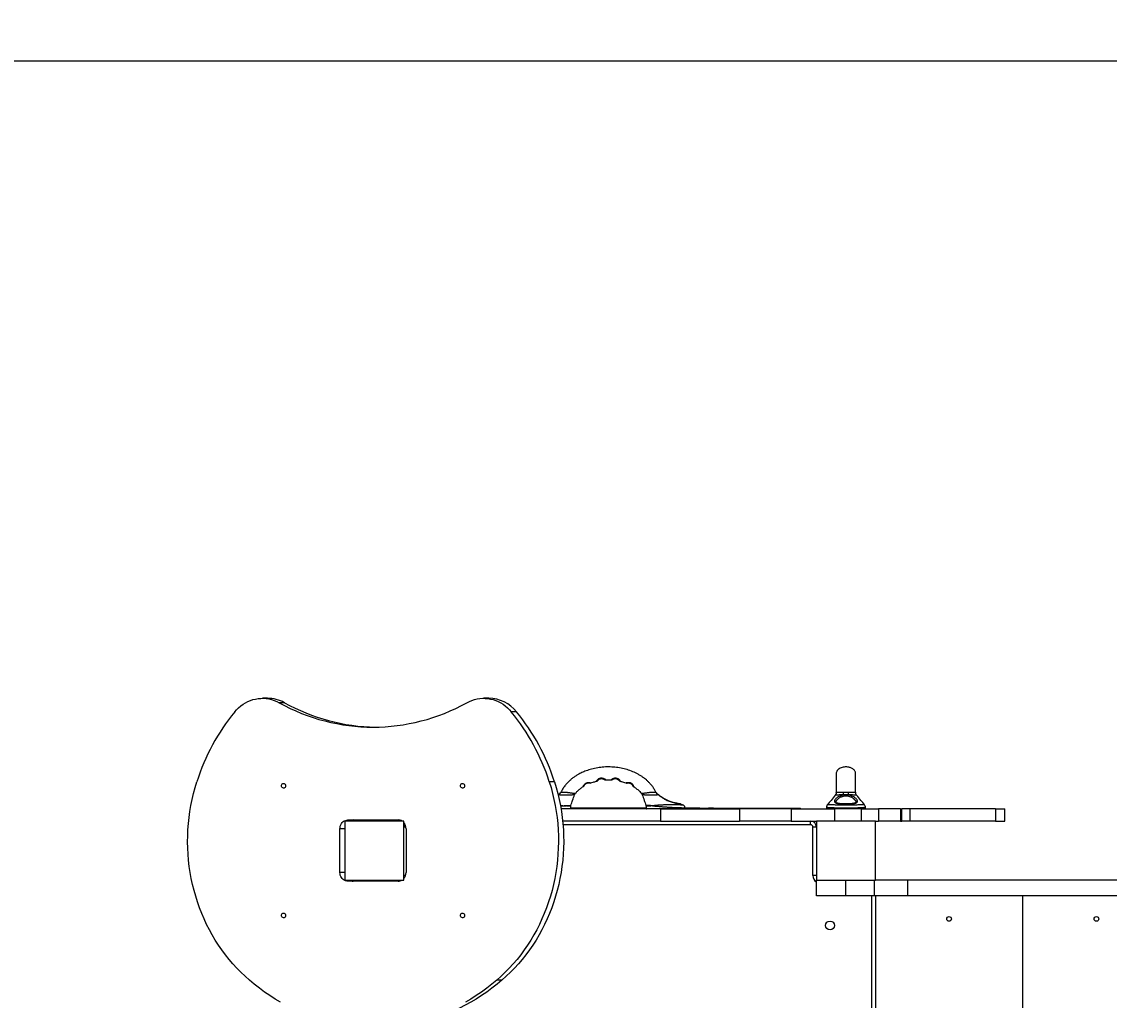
# Model space of a CAD drawing. Header units: millimetres. Extents: x -6562 to 7161, y -6069 to 5384.
# Drawn here: x 300 to 2145, y 937 to 2597 of the extents above; entities that cross this region are included whole.
import ezdxf

# ---------------------------------------------------------------- set-up
doc = ezdxf.new("R2010")
doc.units = ezdxf.units.MM
for name, color, linetype in [('DIKOM_ОБЪЕКТ', 7, 'Continuous'), ('DIKOM_РАЗМЕР_ЗОНА', 7, 'Continuous'), ('DIKOM_РАЗМЕР_ОБЪЕКТА', 7, 'Continuous')]:
    doc.layers.add(name, color=color, linetype=linetype)
doc.styles.add('style1', font='arial.ttf', dxfattribs={"width": 0.8})
doc.dimstyles.new('1-50', dxfattribs={"dimtxt": 300, "dimasz": 200, "dimexe": 100, "dimexo": 0, "dimgap": 100, "dimtad": 1, "dimtxsty": 'style1', "dimcen": 200, "dimclrd": 7, "dimclre": 7, "dimclrt": 7, "dimadec": 1, "dimazin": 2, "dimtfac": 1, "dimtmove": 0, "dimatfit": 2, "dimfxl": 0, "dimlwd": 25, "dimlwe": 18, "dimarcsym": 0})

# ---------------------------------------------------------------- blocks, each defined once
blk = doc.blocks.new('*D9')
at = {"layer": 'Defpoints', "color": 0, "transparency": 16777216}
for p in [(-2276.8, 2530.5), (6418.8, 2530.5), (1009.4, -4069.5)]:
    blk.add_point(p, dxfattribs=at)
at = {"layer": 'DIKOM_РАЗМЕР_ОБЪЕКТА', "color": 7, "lineweight": 18, "transparency": 16777216}
for p, q in [((-2276.8, 2530.5), (6518.8, 2530.5)), ((1009.4, -4069.5), (6518.8, -4069.5))]:
    blk.add_line(p, q, dxfattribs=at)
at = {"layer": 'DIKOM_РАЗМЕР_ОБЪЕКТА', "color": 7, "lineweight": 25, "transparency": 16777216}
blk.add_line((6418.8, -3869.5), (6418.8, 2330.5), dxfattribs=at)
at = {"layer": 'DIKOM_РАЗМЕР_ОБЪЕКТА', "color": 7, "transparency": 16777216}
for points in [[(6385.4, 2330.5), (6452.1, 2330.5), (6418.8, 2530.5)], [(6385.4, -3869.5), (6452.1, -3869.5), (6418.8, -4069.5)]]:
    blk.add_solid(points, dxfattribs=at)
at = {"layer": 'DIKOM_РАЗМЕР_ОБЪЕКТА', "color": 7, "transparency": 16777216, "insert": (6165.6, -1011), "char_height": 300, "attachment_point": 5, "rotation": 90, "style": 'style1'}
blk.add_mtext('6600', dxfattribs=at)
blk = doc.blocks.new('*D10')
at = {"layer": 'Defpoints', "color": 0, "transparency": 16777216}
for p in [(4747.9, 4361.4), (-4563.3, 2279.8), (4747.9, 1590.5)]:
    blk.add_point(p, dxfattribs=at)
at = {"layer": 'DIKOM_РАЗМЕР_ОБЪЕКТА', "color": 7, "lineweight": 18, "transparency": 16777216}
for p, q in [((-4563.3, 2279.8), (-4563.3, 4461.4)), ((4747.9, 1590.5), (4747.9, 4461.4))]:
    blk.add_line(p, q, dxfattribs=at)
at = {"layer": 'DIKOM_РАЗМЕР_ОБЪЕКТА', "color": 7, "lineweight": 25, "transparency": 16777216}
blk.add_line((-4363.3, 4361.4), (4547.9, 4361.4), dxfattribs=at)
at = {"layer": 'DIKOM_РАЗМЕР_ОБЪЕКТА', "color": 7, "transparency": 16777216}
for points in [[(-4363.3, 4394.8), (-4363.3, 4328.1), (-4563.3, 4361.4)], [(4547.9, 4394.8), (4547.9, 4328.1), (4747.9, 4361.4)]]:
    blk.add_solid(points, dxfattribs=at)
at = {"layer": 'DIKOM_РАЗМЕР_ОБЪЕКТА', "color": 7, "transparency": 16777216, "insert": (92.3, 4614.7), "char_height": 300, "attachment_point": 5, "style": 'style1'}
blk.add_mtext('9300', dxfattribs=at)
blk = doc.blocks.new('*D11')
at = {"layer": 'Defpoints', "color": 0, "transparency": 16777216}
for p in [(-6562.2, 4933.9), (-6562.2, 1863.3), (6237.8, 1379.2)]:
    blk.add_point(p, dxfattribs=at)
at = {"layer": 'DIKOM_РАЗМЕР_ЗОНА', "color": 7, "lineweight": 18, "transparency": 16777216}
for p, q in [((-6562.2, 1863.3), (-6562.2, 5033.9)), ((6237.8, 1379.2), (6237.8, 5033.9))]:
    blk.add_line(p, q, dxfattribs=at)
at = {"layer": 'DIKOM_РАЗМЕР_ЗОНА', "color": 7, "lineweight": 25, "transparency": 16777216}
blk.add_line((6037.8, 4933.9), (-6362.2, 4933.9), dxfattribs=at)
at = {"layer": 'DIKOM_РАЗМЕР_ЗОНА', "color": 7, "transparency": 16777216}
for points in [[(-6362.2, 4967.2), (-6362.2, 4900.5), (-6562.2, 4933.9)], [(6037.8, 4967.2), (6037.8, 4900.5), (6237.8, 4933.9)]]:
    blk.add_solid(points, dxfattribs=at)
at = {"layer": 'DIKOM_РАЗМЕР_ЗОНА', "color": 7, "transparency": 16777216, "insert": (92.3, 5187), "char_height": 300, "attachment_point": 5, "style": 'style1'}
blk.add_mtext('12800', dxfattribs=at)
blk = doc.blocks.new('*D12')
at = {"layer": 'Defpoints', "color": 0, "transparency": 16777216}
for p in [(-2088.2, 4030.5), (7061.3, 4030.5), (1371.9, -6069.5)]:
    blk.add_point(p, dxfattribs=at)
at = {"layer": 'DIKOM_РАЗМЕР_ЗОНА', "color": 7, "lineweight": 18, "transparency": 16777216}
for p, q in [((-2088.2, 4030.5), (7161.3, 4030.5)), ((1371.9, -6069.5), (7161.3, -6069.5))]:
    blk.add_line(p, q, dxfattribs=at)
at = {"layer": 'DIKOM_РАЗМЕР_ЗОНА', "color": 7, "lineweight": 25, "transparency": 16777216}
blk.add_line((7061.3, -5869.5), (7061.3, 3830.5), dxfattribs=at)
at = {"layer": 'DIKOM_РАЗМЕР_ЗОНА', "color": 7, "transparency": 16777216}
for points in [[(7027.9, 3830.5), (7094.6, 3830.5), (7061.3, 4030.5)], [(7027.9, -5869.5), (7094.6, -5869.5), (7061.3, -6069.5)]]:
    blk.add_solid(points, dxfattribs=at)
at = {"layer": 'DIKOM_РАЗМЕР_ЗОНА', "color": 7, "transparency": 16777216, "insert": (6808.1, -1011), "char_height": 300, "attachment_point": 5, "rotation": 90, "style": 'style1'}
blk.add_mtext('10100', dxfattribs=at)

msp = doc.modelspace()

# ---------------------------------------------------------------- linework, layer by layer
at = {"layer": 'DIKOM_ОБЪЕКТ', "color": 7, "linetype": 'Continuous', "lineweight": 15}
for p, q in [((716.699, 1448.965), (707.819, 1448.965)), ((745.097, 1441.559), (736.217, 1441.559)), ((1092.091, 1448.965), (1083.211, 1448.965)), ((1139.015, 1426.068), (1130.135, 1426.068)), ((1290.521, 1310.508), (1290.529, 1310.501)), ((1203.403, 1307.292), (1194.523, 1307.292)), ((1252.197, 1299.236), (1252.222, 1299.313)), ((1265.291, 1305.481), (1265.224, 1305.505)), ((1209.594, 1284.983), (1209.918, 1285.28)), ((1237.418, 1284.983), (1237.446, 1284.984)), ((1352.259, 1284.984), (1352.268, 1284.983)), ((1379.775, 1285.292), (1380.111, 1284.983)), ((1214.399, 1262.016), (1230.853, 1262.016)), ((1383.421, 1261.516), (1214.483, 1261.516)), ((1219.926, 1266.516), (1219.795, 1266.516)), ((1230.853, 1262.016), (1230.853, 1265.649)), ((1358.853, 1262.516), (1230.853, 1262.516)), ((1231.142, 1267.332), (1231.127, 1267.331)), ((1358.517, 1267.318), (1358.853, 1265.641)), ((1358.564, 1267.332), (1358.578, 1267.331)), ((1358.853, 1265.649), (1358.853, 1262.016)), ((1358.853, 1262.016), (1424.853, 1262.016)), ((1369.91, 1266.516), (1369.78, 1266.516)), ((1383.421, 1261.516), (1383.421, 1240.516)), ((1383.421, 1261.516), (1517.053, 1261.516)), ((1421.772, 1267.799), (1417.592, 1269.541)), ((1424.853, 1262.016), (1424.853, 1263.182)), ((1450.221, 1262.516), (1424.853, 1262.516)), ((1450.221, 1262.516), (1450.221, 1261.516)), ((1450.221, 1262.516), (1464.88, 1262.516)), ((1464.88, 1261.516), (1464.88, 1262.516)), ((1473.268, 1262.516), (1464.88, 1262.516)), ((1473.268, 1262.516), (1473.268, 1261.516)), ((1473.268, 1262.516), (1474.082, 1262.516)), ((1474.082, 1261.516), (1474.082, 1262.516)), ((1474.082, 1262.516), (1522.462, 1262.516)), ((1517.053, 1261.516), (1517.053, 1240.516)), ((1604.716, 1261.516), (1517.053, 1261.516)), ((1522.462, 1262.516), (1522.462, 1261.516)), ((1522.462, 1262.516), (1531.134, 1262.516)), ((1531.134, 1262.516), (1531.134, 1261.516)), ((1531.134, 1262.516), (1609.052, 1262.516)), ((1604.716, 1261.516), (1604.716, 1240.516)), ((1604.716, 1261.516), (1678.601, 1261.516)), ((1609.052, 1262.516), (1609.052, 1261.516)), ((1609.052, 1262.516), (1620.622, 1262.516)), ((1620.622, 1261.516), (1620.622, 1262.516)), ((1664.853, 1264.64), (1664.853, 1262.016)), ((1664.853, 1262.016), (1697.853, 1262.016)), ((1666.083, 1267.997), (1666.071, 1267.986)), ((1678.601, 1261.516), (1678.601, 1240.516)), ((1723.418, 1261.516), (1678.601, 1261.516)), ((1680.853, 1272.387), (1680.869, 1272.702)), ((1681.123, 1271.285), (1680.853, 1272.387)), ((1697.853, 1262.016), (1730.853, 1262.016)), ((1714.853, 1272.385), (1714.584, 1271.282)), ((1714.839, 1272.681), (1714.853, 1272.385)), ((1723.418, 1261.516), (1723.418, 1240.516)), ((1723.418, 1261.516), (1753.208, 1261.516)), ((1730.853, 1264.636), (1730.853, 1264.638)), ((1730.853, 1262.016), (1730.853, 1264.636)), ((1753.208, 1261.516), (1753.208, 1240.516)), ((1790.456, 1261.516), (1753.208, 1261.516)), ((1790.456, 1261.516), (1790.456, 1240.516)), ((1790.456, 1261.516), (1792.549, 1261.516)), ((1792.549, 1240.516), (1792.549, 1261.516)), ((1806.443, 1261.516), (1792.549, 1261.516)), ((1806.443, 1261.516), (1806.443, 1240.516)), ((1951.481, 1261.516), (1806.443, 1261.516)), ((1951.481, 1261.516), (1951.481, 1240.516)), ((1951.481, 1261.516), (1967.429, 1261.516)), ((1967.429, 1240.516), (1967.429, 1261.516)), ((947.853, 1240.516), (847.853, 1240.516)), ((847.853, 1240.516), (847.853, 1140.516)), ((852.958, 1242.516), (938.072, 1242.516)), ((947.853, 1140.516), (947.853, 1240.516)), ((1383.421, 1240.516), (1217.292, 1240.516)), ((1383.421, 1240.516), (1517.053, 1240.516)), ((1604.716, 1240.516), (1517.053, 1240.516)), ((1604.716, 1240.516), (1647.853, 1240.516)), ((1637.853, 1234.516), (1637.853, 1240.516)), ((1647.853, 1240.516), (1647.853, 1140.516)), ((1747.853, 1240.516), (1647.853, 1240.516)), ((1747.853, 1140.516), (1747.853, 1240.516)), ((1747.853, 1240.516), (1753.208, 1240.516)), ((1790.456, 1240.516), (1753.208, 1240.516)), ((1790.456, 1240.516), (1792.549, 1240.516)), ((1806.443, 1240.516), (1792.549, 1240.516)), ((1951.481, 1240.516), (1806.443, 1240.516)), ((1951.481, 1240.516), (1967.429, 1240.516)), ((839.365, 1153.516), (839.365, 1227.516)), ((847.853, 1227.516), (839.365, 1227.516)), ((951.39, 1230.516), (947.853, 1230.516)), ((951.665, 1227.516), (951.665, 1153.516)), ((1637.853, 1234.516), (1217.844, 1234.516)), ((1641.853, 1148.516), (1641.853, 1230.516)), ((1647.853, 1230.516), (1641.853, 1230.516)), ((847.853, 1153.516), (839.365, 1153.516)), ((950.888, 1148.516), (947.853, 1148.516)), ((1647.853, 1148.516), (1641.853, 1148.516)), ((847.853, 1140.516), (947.853, 1140.516)), ((938.072, 1138.516), (852.958, 1138.516)), ((1647.853, 1140.516), (1747.853, 1140.516)), ((1647.853, 1113.516), (1647.853, 1140.516)), ((1697.853, 1113.516), (1697.853, 1140.516)), ((1746.486, 1113.516), (1746.486, 1140.516)), ((1802.717, 1140.516), (1747.853, 1140.516)), ((1802.717, 1113.516), (1802.717, 1140.516)), ((2226.853, 1140.516), (1802.717, 1140.516)), ((1697.853, 1113.516), (1647.853, 1113.516)), ((1746.486, 1113.516), (1697.853, 1113.516)), ((1741.853, 467.516), (1741.853, 1113.516)), ((1802.717, 1113.516), (1746.486, 1113.516)), ((1747.853, 1113.516), (1747.853, 467.516)), ((2304.084, 1113.516), (1802.717, 1113.516)), ((1997.85, 467.516), (1997.85, 1113.516)), ((1114.251, 970.623), (1105.371, 970.623))]:
    msp.add_line(p, q, dxfattribs=at)
at = {"layer": 'DIKOM_ОБЪЕКТ', "color": 7, "linetype": 'Continuous', "lineweight": 15, "flags": 128}
for points in [[(660.895, 1426.068), (664.09, 1429.673), (667.511, 1433.015), (671.141, 1436.077), (674.962, 1438.842), (678.953, 1441.297), (683.094, 1443.428), (687.363, 1445.225), (691.738, 1446.678), (696.197, 1447.78), (700.716, 1448.524), (705.272, 1448.908), (709.841, 1448.929), (714.4, 1448.587), (718.924, 1447.884), (723.391, 1446.823), (727.778, 1445.41), (732.06, 1443.652), (736.217, 1441.559)], [(1054.813, 1441.559), (1058.97, 1443.652), (1063.253, 1445.41), (1067.639, 1446.823), (1072.106, 1447.884), (1076.63, 1448.587), (1081.189, 1448.929), (1085.758, 1448.908), (1090.314, 1448.524), (1094.833, 1447.78), (1099.292, 1446.678), (1103.667, 1445.225), (1107.936, 1443.428), (1112.077, 1441.297), (1116.068, 1438.842), (1119.889, 1436.077), (1123.519, 1433.015), (1126.941, 1429.673), (1130.135, 1426.068)], [(685.659, 970.623), (678.324, 977.162), (671.198, 983.978), (664.292, 991.062), (657.612, 998.406), (651.166, 1006.001), (644.964, 1013.838), (639.011, 1021.909), (633.316, 1030.202), (627.884, 1038.708), (622.723, 1047.416), (617.839, 1056.317), (613.238, 1065.4), (608.925, 1074.653), (604.905, 1084.066), (601.184, 1093.627), (597.765, 1103.324), (594.653, 1113.147), (591.852, 1123.082), (589.364, 1133.119), (587.194, 1143.245), (585.343, 1153.448), (583.814, 1163.716), (582.608, 1174.036), (581.727, 1184.396), (581.173, 1194.784), (580.945, 1205.186), (581.045, 1215.591), (581.471, 1225.986), (582.224, 1236.358), (583.302, 1246.696), (584.704, 1256.985), (586.429, 1267.215), (588.475, 1277.373), (590.838, 1287.446), (593.517, 1297.423), (596.507, 1307.292)], [(740.066, 1300.516), (740.228, 1301.695), (740.696, 1302.769), (741.431, 1303.643), (742.367, 1304.239), (743.42, 1304.504), (744.498, 1304.415), (745.504, 1303.98), (746.348, 1303.236), (746.957, 1302.251), (747.275, 1301.112), (747.275, 1299.919), (746.957, 1298.78), (746.348, 1297.795), (745.504, 1297.051), (744.498, 1296.616), (743.42, 1296.527), (742.367, 1296.792), (741.431, 1297.388), (740.696, 1298.262), (740.228, 1299.337), (740.066, 1300.516)], [(1043.714, 1300.516), (1043.875, 1301.695), (1044.344, 1302.769), (1045.079, 1303.643), (1046.015, 1304.239), (1047.068, 1304.504), (1048.145, 1304.415), (1049.151, 1303.98), (1049.996, 1303.236), (1050.605, 1302.251), (1050.923, 1301.112), (1050.923, 1299.919), (1050.605, 1298.78), (1049.996, 1297.795), (1049.151, 1297.051), (1048.145, 1296.616), (1047.068, 1296.527), (1046.015, 1296.792), (1045.079, 1297.388), (1044.344, 1298.262), (1043.875, 1299.337), (1043.714, 1300.516)], [(1194.523, 1307.292), (1197.513, 1297.423), (1200.192, 1287.446), (1202.556, 1277.373), (1204.601, 1267.215), (1206.326, 1256.985), (1207.728, 1246.696), (1208.807, 1236.358), (1209.559, 1225.986), (1209.986, 1215.591), (1210.085, 1205.186), (1209.857, 1194.784), (1209.303, 1184.396), (1208.422, 1174.036), (1207.217, 1163.716), (1205.687, 1153.448), (1203.837, 1143.245), (1201.666, 1133.119), (1199.178, 1123.082), (1196.377, 1113.147), (1193.265, 1103.324), (1189.846, 1093.627), (1186.125, 1084.066), (1182.105, 1074.653), (1177.792, 1065.4), (1173.19, 1056.317), (1168.307, 1047.416), (1163.146, 1038.708), (1157.714, 1030.202), (1152.019, 1021.909), (1146.066, 1013.838), (1139.864, 1006.001), (1133.418, 998.406), (1126.738, 991.062), (1119.832, 983.978), (1112.706, 977.162), (1105.371, 970.623)], [(1203.403, 1307.292), (1206.393, 1297.423), (1209.072, 1287.446), (1211.435, 1277.373), (1213.481, 1267.215), (1215.206, 1256.985), (1216.608, 1246.696), (1217.686, 1236.358), (1218.439, 1225.986), (1218.865, 1215.591), (1218.965, 1205.186), (1218.737, 1194.784), (1218.183, 1184.396), (1217.302, 1174.036), (1216.096, 1163.716), (1214.567, 1153.448), (1212.716, 1143.245), (1210.546, 1133.119), (1208.058, 1123.082), (1205.257, 1113.147), (1202.145, 1103.324), (1198.726, 1093.627), (1195.005, 1084.066), (1190.985, 1074.653), (1186.672, 1065.4), (1182.07, 1056.317), (1177.186, 1047.416), (1172.026, 1038.708), (1166.594, 1030.202), (1160.899, 1021.909), (1154.946, 1013.838), (1148.743, 1006.001), (1142.298, 998.406), (1135.618, 991.062), (1128.711, 983.978), (1121.586, 977.162), (1114.251, 970.623)], [(1252.222, 1299.313), (1252.255, 1299.413), (1252.447, 1299.948), (1252.784, 1300.747), (1253.318, 1301.773), (1254.097, 1302.93), (1255.132, 1304.069), (1256.405, 1305.052), (1257.862, 1305.773), (1259.417, 1306.188), (1260.969, 1306.316), (1262.392, 1306.222), (1263.566, 1306.008), (1264.439, 1305.773), (1265.291, 1305.481), (1265.291, 1305.481)], [(1253.723, 1300.671), (1253.882, 1300.93), (1254.046, 1301.243)], [(1397.686, 1274.464), (1397.743, 1274.557), (1397.758, 1274.563)], [(1421.77, 1267.798), (1421.763, 1267.798), (1421.62, 1267.8), (1421.153, 1267.808), (1420.107, 1267.825), (1418.928, 1267.845), (1417.236, 1267.872), (1414.954, 1267.909), (1412.777, 1267.942), (1410.171, 1267.98), (1409.209, 1267.994), (1408.197, 1268.007), (1407.133, 1268.021), (1406.015, 1268.034), (1404.838, 1268.047), (1403.606, 1268.059), (1399.527, 1268.085), (1395.217, 1268.078), (1394.1, 1268.067), (1392.977, 1268.053), (1391.85, 1268.034), (1390.719, 1268.01), (1389.582, 1267.98), (1388.441, 1267.944), (1387.294, 1267.901), (1386.141, 1267.85), (1384.206, 1267.748), (1382.817, 1267.663), (1381.982, 1267.606), (1381.77, 1267.591), (1381.715, 1267.587), (1381.7, 1267.586), (1381.696, 1267.586), (1381.694, 1267.585), (1381.694, 1267.585), (1381.694, 1267.585), (1381.694, 1267.585), (1381.694, 1267.585), (1381.694, 1267.585), (1381.694, 1267.585), (1380.378, 1267.486), (1378.666, 1267.345), (1377.465, 1267.238), (1376.217, 1267.123), (1374.693, 1266.978), (1373.06, 1266.821), (1372.145, 1266.732), (1371.147, 1266.637), (1370.916, 1266.615), (1370.724, 1266.597), (1370.402, 1266.567), (1370.315, 1266.559), (1370.156, 1266.545), (1370.034, 1266.533), (1369.91, 1266.516)], [(839.365, 1227.516), (839.532, 1229.862), (840.031, 1232.151), (840.847, 1234.325), (841.961, 1236.332), (843.346, 1238.122), (844.968, 1239.651), (846.787, 1240.881), (848.758, 1241.781), (850.832, 1242.331), (852.958, 1242.516)], [(852.958, 1138.516), (850.832, 1138.7), (848.758, 1139.25), (846.787, 1140.15), (844.968, 1141.38), (843.346, 1142.909), (841.961, 1144.699), (840.847, 1146.706), (840.031, 1148.88), (839.532, 1151.169), (839.365, 1153.516)], [(740.066, 1080.516), (740.228, 1081.695), (740.696, 1082.769), (741.431, 1083.643), (742.367, 1084.239), (743.42, 1084.504), (744.498, 1084.415), (745.504, 1083.98), (746.348, 1083.236), (746.957, 1082.251), (747.275, 1081.112), (747.275, 1079.919), (746.957, 1078.78), (746.348, 1077.795), (745.504, 1077.051), (744.498, 1076.616), (743.42, 1076.527), (742.367, 1076.792), (741.431, 1077.388), (740.696, 1078.262), (740.228, 1079.337), (740.066, 1080.516)], [(1043.714, 1080.516), (1043.875, 1081.695), (1044.344, 1082.769), (1045.079, 1083.643), (1046.015, 1084.239), (1047.068, 1084.504), (1048.145, 1084.415), (1049.151, 1083.98), (1049.996, 1083.236), (1050.605, 1082.251), (1050.923, 1081.112), (1050.923, 1079.919), (1050.605, 1078.78), (1049.996, 1077.795), (1049.151, 1077.051), (1048.145, 1076.616), (1047.068, 1076.527), (1046.015, 1076.792), (1045.079, 1077.388), (1044.344, 1078.262), (1043.875, 1079.337), (1043.714, 1080.516)], [(738.694, 933.133), (729.432, 938.62), (720.329, 944.419), (711.391, 950.525), (702.628, 956.932), (694.048, 963.634), (685.659, 970.623)], [(1114.251, 970.623), (1105.862, 963.634), (1097.282, 956.932), (1088.519, 950.525), (1079.581, 944.419), (1070.477, 938.62), (1061.216, 933.133), (1051.806, 927.962), (1042.256, 923.115), (1032.576, 918.594), (1022.774, 914.404), (1012.859, 910.549), (1002.842, 907.033), (992.731, 903.858), (982.537, 901.029), (972.269, 898.548), (961.936, 896.417), (951.548, 894.638), (941.116, 893.212), (930.649, 892.142), (920.158, 891.428), (909.651, 891.071), (904.395, 891.026)], [(1105.371, 970.623), (1096.982, 963.634), (1088.402, 956.932), (1079.639, 950.525), (1070.701, 944.419), (1061.598, 938.62), (1052.336, 933.133)]]:
    msp.add_lwpolyline(points, dxfattribs=at)
at = {"layer": 'DIKOM_ОБЪЕКТ', "color": 7, "linetype": 'Continuous', "lineweight": 15}
for centre, radius in [((1670.853, 1063.516), 7.5), ((1872.85, 1074.516), 4), ((2122.85, 1074.516), 4)]:
    msp.add_circle(centre, radius, dxfattribs=at)
for centre, radius, start, end in [((716.552, 1390.254), 58.711, 60.909466, 89.856589), ((895.515, 1726.862), 326.763, 240.823305, 299.176695), ((905.164, 1729.061), 329.058, 240.893063, 269.092972), ((1091.419, 1388.057), 60.912, 38.612059, 89.367889), ((938.525, 1198.726), 358.835, 140.687077, 162.389206), ((852.505, 1198.726), 358.835, 17.610794, 39.312923), ((861.385, 1198.726), 358.835, 17.610794, 39.312923), ((1274.61, 1313.331), 4.243, 276.70584, 316.234769), ((1302.205, 1314.967), 3.169, 249.047397, 293.394302), ((1263.578, 1310.143), 4.967, 257.147984, 290.174284), ((1327.849, 1309.017), 3.579, 238.413595, 275.12757), ((1205.663, 1294.128), 9.955, 293.258967, 334.497993), ((1384.042, 1294.128), 9.954, 205.500382, 246.739958), ((1678.861, 1272.566), 2.013, 3.859764, 109.483171), ((1674.45, 1290.462), 19.726, 343.872962, 358.200262), ((1721.295, 1290.458), 19.768, 181.787765, 196.081254), ((1716.845, 1272.547), 2.011, 70.460111, 176.200513), ((1230.353, 1262.016), 0.5, 270, 0), ((1359.353, 1262.016), 0.5, 180, 270), ((1424.353, 1262.016), 0.5, 270, 0), ((1665.353, 1262.016), 0.5, 180, 270), ((1730.353, 1262.016), 0.5, 270, 0), ((861.889, 1229.843), 12.672, 90.232818, 122.630109), ((938.021, 1229.844), 12.672, 57.369011, 89.768062), ((935.813, 1227.62), 15.852, 359.621858, 40.579831), ((1637.853, 1230.516), 10, 0, 90), ((957.853, 1230.516), 10, 147.876404, 180), ((1637.853, 1230.516), 4, 0, 90), ((935.864, 1153.392), 15.801, 319.351319, 0.446991), ((1655.853, 1148.516), 14, 180, 235.150095), ((861.889, 1151.188), 12.672, 237.369891, 269.767182), ((938.021, 1151.187), 12.672, 270.231938, 302.630989)]:
    msp.add_arc(centre, radius, start, end, dxfattribs=at)
for points, knots in [([(1375.358, 1289.778), (1374.576, 1291.319), (1372.919, 1294.58), (1369.825, 1299.132), (1366.397, 1303.407), (1362.883, 1307.125), (1359.456, 1310.286), (1355.838, 1313.249), (1351.973, 1316.046), (1347.693, 1318.758), (1343.283, 1321.206), (1337.124, 1324.19), (1329.02, 1327.323), (1318.87, 1330.094), (1308.426, 1331.864), (1297.826, 1332.643), (1287.197, 1332.422), (1276.682, 1331.212), (1266.542, 1329.043), (1258.809, 1326.589), (1253.345, 1324.422), (1249.873, 1322.883), (1246.249, 1321.099), (1242.202, 1318.871), (1237.881, 1316.154), (1233.448, 1312.945), (1229.108, 1309.318), (1224.797, 1305.094), (1220.715, 1300.277), (1217.115, 1295.171), (1215.237, 1291.505), (1214.351, 1289.776)], [0, 0, 0, 0, 0.02702448, 0.05720572, 0.08592846, 0.11273313, 0.13718474, 0.15885385, 0.18589306, 0.2117937, 0.23812434, 0.2647965, 0.3188595, 0.37382512, 0.42921139, 0.48439404, 0.53993123, 0.59536807, 0.64980285, 0.70199319, 0.72212101, 0.74178345, 0.76142275, 0.78531287, 0.81406604, 0.84125377, 0.87090569, 0.90251931, 0.93558957, 0.96962683, 1, 1, 1, 1]), ([(1714.353, 1321.516), (1714.298, 1322.19), (1714.182, 1323.608), (1713.237, 1325.671), (1711.737, 1327.591), (1709.749, 1329.23), (1707.501, 1330.506), (1705.223, 1331.404), (1703.004, 1332.002), (1700.659, 1332.398), (1697.939, 1332.575), (1694.752, 1332.4), (1691.312, 1331.719), (1687.952, 1330.448), (1685.033, 1328.617), (1682.887, 1326.373), (1681.581, 1323.947), (1681.425, 1322.286), (1681.353, 1321.516)], [0, 0, 0, 0, 0.04633258, 0.09737846, 0.15341316, 0.21313371, 0.27355562, 0.33082778, 0.38133657, 0.43158185, 0.4944313, 0.5687115, 0.65082008, 0.7350026, 0.81488793, 0.88597215, 0.94713511, 1, 1, 1, 1]), ([(1274.51, 1308.19), (1274.639, 1308.223), (1274.829, 1308.272), (1275.099, 1308.367), (1275.302, 1308.446), (1275.504, 1308.536), (1275.788, 1308.676), (1276.264, 1308.97), (1276.819, 1309.471), (1277.376, 1310.074), (1277.674, 1310.396)], [0, 0, 0, 0, 0.06653081, 0.097542, 0.1278556, 0.16033556, 0.19944792, 0.30884868, 0.62979924, 1, 1, 1, 1]), ([(1275.106, 1309.117), (1275.295, 1309.381), (1275.667, 1309.902), (1276.587, 1310.965), (1277.812, 1312.082), (1279.345, 1313.087), (1281.123, 1313.775), (1283.034, 1313.999), (1284.916, 1313.751), (1286.631, 1313.157), (1288.074, 1312.395), (1289.184, 1311.64), (1289.944, 1311.03), (1290.52, 1310.514), (1290.521, 1310.51), (1290.521, 1310.508)], [0, 0, 0, 0, 0.08100438, 0.15998713, 0.23490133, 0.30441563, 0.36875603, 0.43101599, 0.4958182, 0.56630138, 0.64216099, 0.72211642, 0.8036287, 0.88499334, 1, 1, 1, 1]), ([(1277.418, 1310.148), (1277.632, 1310.389), (1278.012, 1310.818), (1279.218, 1311.714), (1280.452, 1312.335), (1281.227, 1312.493), (1281.449, 1312.539)], [0, 0, 0, 0, 0.38283093, 0.67973985, 0.90787011, 1, 1, 1, 1]), ([(1277.674, 1310.396), (1277.785, 1310.514), (1277.973, 1310.714), (1278.348, 1311.017), (1278.502, 1311.142)], [0, 0, 0, 0, 0.59035375, 1, 1, 1, 1]), ([(1281.449, 1312.539), (1281.67, 1312.596), (1282.266, 1312.75), (1283.244, 1312.778), (1284.571, 1312.664), (1286.02, 1312.242), (1287.258, 1311.596), (1288.055, 1311.088), (1288.992, 1310.53), (1290.102, 1310.454), (1290.618, 1310.418)], [0, 0, 0, 0, 0.045676, 0.12321901, 0.19011759, 0.32759514, 0.49584869, 0.68598614, 0.85410677, 1, 1, 1, 1]), ([(1290.533, 1310.342), (1291.248, 1310.399), (1294.097, 1310.627), (1296.956, 1310.471), (1299.096, 1310.354)], [0, 0, 0, 0, 0.25104769, 1, 1, 1, 1]), ([(1299.086, 1310.416), (1299.648, 1310.439), (1300.772, 1310.483), (1301.742, 1311.056), (1302.227, 1311.343)], [0, 0, 0, 0, 0.50021189, 1, 1, 1, 1]), ([(1299.098, 1310.428), (1299.11, 1310.44), (1299.136, 1310.465), (1299.476, 1310.776), (1300.054, 1311.283), (1300.733, 1311.766), (1301.072, 1312.008)], [0, 0, 0, 0, 0.22728451, 0.48555396, 0.74304824, 1, 1, 1, 1]), ([(1301.072, 1312.008), (1301.473, 1312.262), (1302.249, 1312.755), (1303.851, 1313.467), (1305.653, 1313.919), (1307.572, 1313.957), (1309.436, 1313.505), (1311.106, 1312.649), (1312.502, 1311.566), (1313.584, 1310.454), (1314.348, 1309.49), (1314.847, 1308.759), (1315.112, 1308.333), (1315.217, 1308.154), (1315.19, 1308.199), (1315.188, 1308.203)], [0, 0, 0, 0, 0.08781283, 0.16981142, 0.24539605, 0.31610693, 0.38623105, 0.46003164, 0.54060978, 0.62716585, 0.71708641, 0.80791158, 0.89912436, 0.98990933, 1, 1, 1, 1]), ([(1302.271, 1311.374), (1302.255, 1311.363), (1302.212, 1311.333), (1302.336, 1311.419), (1302.588, 1311.598), (1303.112, 1311.874), (1303.463, 1312.059)], [0, 0, 0, 0, 0.1459063, 0.36447667, 0.57343725, 1, 1, 1, 1]), ([(1303.463, 1312.059), (1303.725, 1312.171), (1304.106, 1312.335), (1304.834, 1312.54), (1305.439, 1312.661), (1306.13, 1312.738), (1306.892, 1312.747), (1307.674, 1312.674), (1308.442, 1312.52), (1309.164, 1312.295), (1309.807, 1312.023), (1310.363, 1311.728), (1310.956, 1311.35), (1311.518, 1310.905), (1312.078, 1310.366), (1312.392, 1309.987), (1312.399, 1309.977), (1312.403, 1309.973)], [0, 0, 0, 0, 0.0929506, 0.13538769, 0.17625414, 0.22047368, 0.26471384, 0.30897261, 0.35321798, 0.39741685, 0.44172836, 0.48504371, 0.53039941, 0.61323911, 0.70717587, 0.88359964, 1, 1, 1, 1]), ([(1681.353, 1321.516), (1681.353, 1321.436), (1681.353, 1321.283), (1681.353, 1320.14), (1681.353, 1318.531), (1681.353, 1316.582), (1681.353, 1314.458), (1681.353, 1312.283), (1681.353, 1310.162), (1681.353, 1308.169), (1681.353, 1306.359), (1681.353, 1304.602), (1681.353, 1302.64), (1681.353, 1299.839), (1681.353, 1295.87), (1681.353, 1292.169), (1681.353, 1289.724), (1681.353, 1289.245)], [0, 0, 0, 0, 0.11669467, 0.22399354, 0.32105475, 0.40768782, 0.48407165, 0.55066098, 0.60812144, 0.65710677, 0.69824882, 0.73237533, 0.77063503, 0.8182299, 0.89363919, 0.9791566, 1, 1, 1, 1]), ([(1714.353, 1289.239), (1714.353, 1289.72), (1714.353, 1292.167), (1714.353, 1295.871), (1714.353, 1300.102), (1714.353, 1303.254), (1714.353, 1305.819), (1714.353, 1308.006), (1714.353, 1310.162), (1714.353, 1312.283), (1714.353, 1314.458), (1714.353, 1316.582), (1714.353, 1318.531), (1714.353, 1320.14), (1714.353, 1321.283), (1714.353, 1321.436), (1714.353, 1321.516)], [0, 0, 0, 0, 0.02093268, 0.10644336, 0.18184671, 0.24328443, 0.28973069, 0.34294499, 0.39192647, 0.4493824, 0.51596649, 0.5923443, 0.67897054, 0.7760241, 0.88331453, 1, 1, 1, 1]), ([(1239.23, 1287.912), (1239.68, 1288.497), (1241.231, 1290.515), (1244.216, 1293.298), (1248.095, 1296.425), (1250.723, 1298.308), (1252.205, 1299.15), (1252.236, 1299.168)], [0, 0, 0, 0, 0.12796974, 0.44132242, 0.70409986, 0.99376313, 1, 1, 1, 1]), ([(1252.183, 1299.191), (1252.486, 1299.38), (1253.076, 1299.747), (1253.557, 1300.44), (1253.791, 1300.777)], [0, 0, 0, 0, 0.51371867, 1, 1, 1, 1]), ([(1254.046, 1301.243), (1254.04, 1301.23), (1254.028, 1301.203), (1254.119, 1301.393), (1254.303, 1301.738), (1254.597, 1302.213), (1255.026, 1302.793), (1255.679, 1303.504), (1256.519, 1304.174), (1257.32, 1304.643), (1257.961, 1304.941), (1258.613, 1305.172), (1259.448, 1305.385), (1260.176, 1305.473), (1260.758, 1305.492), (1261.244, 1305.481), (1261.725, 1305.437), (1262.254, 1305.352), (1262.386, 1305.321), (1262.473, 1305.3)], [0, 0, 0, 0, 0.08343906, 0.16819029, 0.24960875, 0.31535371, 0.37408215, 0.43657372, 0.49894307, 0.5303443, 0.56163497, 0.59276409, 0.62439913, 0.68696167, 0.71730075, 0.74957219, 0.80915604, 0.87506928, 1, 1, 1, 1]), ([(1265.285, 1305.341), (1266.428, 1305.787), (1269.462, 1306.971), (1272.641, 1307.692), (1274.621, 1308.142)], [0, 0, 0, 0, 0.37699572, 1, 1, 1, 1]), ([(1274.579, 1308.304), (1274.557, 1308.268), (1274.499, 1308.17), (1274.69, 1308.497), (1274.967, 1308.91), (1275.106, 1309.117)], [0, 0, 0, 0, 0.22391781, 0.61000495, 1, 1, 1, 1]), ([(1312.437, 1309.931), (1312.824, 1309.525), (1313.598, 1308.713), (1314.663, 1308.364), (1315.196, 1308.19)], [0, 0, 0, 0, 0.49977334, 1, 1, 1, 1]), ([(1315.173, 1308.132), (1315.716, 1308.023), (1318.793, 1307.411), (1321.881, 1306.419), (1324.376, 1305.462), (1324.459, 1305.43)], [0, 0, 0, 0, 0.1716926, 0.97232986, 1, 1, 1, 1]), ([(1324.376, 1305.466), (1324.841, 1305.335), (1325.762, 1305.077), (1326.75, 1305.227), (1327.239, 1305.301)], [0, 0, 0, 0, 0.50559863, 1, 1, 1, 1]), ([(1324.489, 1305.508), (1324.49, 1305.509), (1324.492, 1305.51), (1325.096, 1305.73), (1325.682, 1305.889), (1325.974, 1305.968)], [0, 0, 0, 0, 0.41331679, 0.70765592, 1, 1, 1, 1]), ([(1325.974, 1305.968), (1326.327, 1306.048), (1327.012, 1306.203), (1328.413, 1306.346), (1329.97, 1306.284), (1331.59, 1305.923), (1333.128, 1305.224), (1334.466, 1304.235), (1335.542, 1303.076), (1336.343, 1301.897), (1336.894, 1300.842), (1337.248, 1299.997), (1337.442, 1299.449), (1337.55, 1299.109), (1337.518, 1299.205), (1337.507, 1299.242)], [0, 0, 0, 0, 0.08570419, 0.16630478, 0.24113513, 0.31075638, 0.37783185, 0.44621291, 0.51967195, 0.59894632, 0.68296851, 0.77017301, 0.85867897, 0.9472403, 1, 1, 1, 1]), ([(1327.291, 1305.312), (1327.258, 1305.305), (1327.137, 1305.278), (1327.331, 1305.335), (1327.89, 1305.413), (1328.168, 1305.452)], [0, 0, 0, 0, 0.15706806, 0.57912047, 1, 1, 1, 1]), ([(1328.168, 1305.452), (1328.378, 1305.469), (1328.684, 1305.494), (1329.248, 1305.484), (1329.871, 1305.438), (1330.645, 1305.306), (1331.503, 1305.034), (1332.152, 1304.76), (1332.773, 1304.425), (1333.337, 1304.048), (1333.826, 1303.656), (1334.351, 1303.161), (1334.736, 1302.713), (1335.02, 1302.331), (1335.359, 1301.83), (1335.589, 1301.388), (1335.622, 1301.318), (1335.635, 1301.29)], [0, 0, 0, 0, 0.09368561, 0.13630821, 0.17677765, 0.26493069, 0.30942377, 0.35356573, 0.39777322, 0.44237234, 0.48677261, 0.53127693, 0.61437144, 0.65973125, 0.70821749, 0.88512289, 1, 1, 1, 1]), ([(1335.657, 1301.246), (1335.901, 1300.823), (1336.393, 1299.966), (1337.157, 1299.409), (1337.543, 1299.127)], [0, 0, 0, 0, 0.49421615, 1, 1, 1, 1]), ([(1337.452, 1299.151), (1337.826, 1298.928), (1339.886, 1297.701), (1343.545, 1294.955), (1347.612, 1291.468), (1349.707, 1288.827), (1350.451, 1287.889)], [0, 0, 0, 0, 0.07550398, 0.41596072, 0.79264705, 1, 1, 1, 1]), ([(1209.918, 1285.28), (1209.891, 1285.268), (1209.777, 1285.214), (1209.672, 1285.132), (1209.591, 1285.07)], [0, 0, 0, 0, 0.23386165, 1, 1, 1, 1]), ([(1237.446, 1284.984), (1237.41, 1284.985), (1237.343, 1284.987), (1237.086, 1284.987), (1236.787, 1284.986), (1236.284, 1284.981), (1235.428, 1284.959), (1233.971, 1284.904), (1232.164, 1284.803), (1230.352, 1284.691), (1228.752, 1284.598), (1227.465, 1284.534), (1226.151, 1284.486), (1224.783, 1284.457), (1223.395, 1284.455), (1221.964, 1284.477), (1220.532, 1284.517), (1219.377, 1284.565), (1218.483, 1284.604), (1217.801, 1284.635), (1217.178, 1284.665), (1216.485, 1284.699), (1215.821, 1284.731), (1215.097, 1284.766), (1214.227, 1284.806), (1213.212, 1284.85), (1212.16, 1284.894), (1211.139, 1284.932), (1210.206, 1284.964), (1209.803, 1284.976), (1209.594, 1284.983)], [0, 0, 0, 0, 0.03935624, 0.07356704, 0.10232144, 0.1253737, 0.18920912, 0.24999039, 0.3119903, 0.3753776, 0.40758592, 0.43815367, 0.47132969, 0.50088289, 0.53163128, 0.56354546, 0.59467852, 0.62606642, 0.64185764, 0.6574918, 0.67539878, 0.68850117, 0.71136068, 0.72945548, 0.7509498, 0.79103237, 0.83245602, 0.8753422, 0.93564268, 1, 1, 1, 1]), ([(1214.316, 1289.795), (1213.766, 1288.868), (1212.668, 1287.014), (1210.843, 1285.866), (1209.931, 1285.292)], [0, 0, 0, 0, 0.49998977, 1, 1, 1, 1]), ([(1214.316, 1289.795), (1214.316, 1289.795), (1214.243, 1289.777), (1214.446, 1289.81), (1214.648, 1289.842)], [0, 0, 0, 0, 0.0010961, 1, 1, 1, 1]), ([(1214.648, 1289.842), (1214.844, 1289.841), (1215.227, 1289.838), (1216.256, 1289.832), (1217.57, 1289.821), (1219.145, 1289.8), (1220.904, 1289.753), (1222.761, 1289.657), (1224.661, 1289.498), (1225.939, 1289.338), (1226.566, 1289.26)], [0, 0, 0, 0, 0.15073033, 0.29605519, 0.43363631, 0.56428467, 0.68484828, 0.79669745, 0.90020098, 1, 1, 1, 1]), ([(1226.566, 1289.26), (1227.29, 1289.158), (1228.782, 1288.949), (1230.973, 1288.617), (1233.101, 1288.347), (1235.081, 1288.156), (1236.798, 1288.041), (1238.12, 1287.985), (1238.99, 1287.968), (1239.099, 1287.972), (1239.153, 1287.973)], [0, 0, 0, 0, 0.09585623, 0.19755741, 0.3095976, 0.43375553, 0.56836762, 0.7098082, 0.85588618, 1, 1, 1, 1]), ([(1231.142, 1267.325), (1232.153, 1270.153), (1234.258, 1276.038), (1236.364, 1281.923), (1237.459, 1284.981)], [0, 0, 0, 0, 0.4803674, 1, 1, 1, 1]), ([(1237.459, 1284.981), (1237.678, 1285.52), (1238.118, 1286.597), (1238.82, 1287.525), (1239.171, 1287.989)], [0, 0, 0, 0, 0.50001583, 1, 1, 1, 1]), ([(1350.553, 1287.973), (1350.551, 1287.973), (1350.456, 1287.97), (1350.801, 1287.969), (1351.603, 1287.986), (1352.951, 1288.043), (1354.658, 1288.159), (1356.633, 1288.35), (1358.752, 1288.62), (1360.934, 1288.95), (1362.42, 1289.159), (1363.139, 1289.26)], [0, 0, 0, 0, 0.00253663, 0.14953282, 0.29464937, 0.43477038, 0.56860474, 0.69173157, 0.80323947, 0.90466984, 1, 1, 1, 1]), ([(1350.535, 1287.989), (1350.888, 1287.522), (1351.593, 1286.589), (1352.034, 1285.505), (1352.254, 1284.963)], [0, 0, 0, 0, 0.50002173, 1, 1, 1, 1]), ([(1352.254, 1284.963), (1353.346, 1281.911), (1355.45, 1276.032), (1357.552, 1270.153), (1358.563, 1267.325)], [0, 0, 0, 0, 0.51912731, 1, 1, 1, 1]), ([(1380.111, 1284.983), (1379.841, 1284.974), (1379.307, 1284.958), (1377.834, 1284.906), (1375.931, 1284.828), (1373.66, 1284.721), (1371.181, 1284.599), (1368.656, 1284.495), (1366.206, 1284.446), (1363.875, 1284.47), (1361.659, 1284.556), (1359.559, 1284.679), (1357.603, 1284.799), (1355.85, 1284.898), (1354.377, 1284.956), (1353.251, 1284.986), (1352.489, 1284.989), (1352.336, 1284.985), (1352.259, 1284.984)], [0, 0, 0, 0, 0.08036382, 0.15853298, 0.23219145, 0.30031074, 0.36192424, 0.41775469, 0.4702348, 0.52170758, 0.5736814, 0.62796114, 0.68491215, 0.74424668, 0.8064231, 0.86983021, 0.93463607, 1, 1, 1, 1]), ([(1363.139, 1289.26), (1363.763, 1289.338), (1365.04, 1289.497), (1366.937, 1289.656), (1368.795, 1289.753), (1370.553, 1289.8), (1372.132, 1289.821), (1373.45, 1289.832), (1374.48, 1289.838), (1374.863, 1289.841), (1375.058, 1289.842)], [0, 0, 0, 0, 0.09915473, 0.20317923, 0.31464471, 0.4351739, 0.56560799, 0.70402208, 0.84995072, 1, 1, 1, 1]), ([(1375.058, 1289.842), (1375.3, 1289.809), (1375.543, 1289.776), (1375.39, 1289.795), (1375.39, 1289.795)], [0, 0, 0, 0, 0.99896207, 1, 1, 1, 1]), ([(1379.775, 1285.292), (1378.862, 1285.866), (1377.038, 1287.014), (1375.939, 1288.868), (1375.39, 1289.795)], [0, 0, 0, 0, 0.49999518, 1, 1, 1, 1]), ([(1380.106, 1285.076), (1380.028, 1285.137), (1379.927, 1285.215), (1379.813, 1285.269), (1379.787, 1285.281)], [0, 0, 0, 0, 0.77237796, 1, 1, 1, 1]), ([(1397.757, 1274.564), (1396.982, 1274.876), (1395.5, 1275.474), (1393.198, 1276.545), (1391.025, 1277.67), (1389.097, 1278.783), (1387.64, 1279.688), (1386.198, 1280.63), (1384.492, 1281.805), (1382.919, 1282.953), (1381.693, 1283.87), (1380.857, 1284.503), (1380.233, 1284.979), (1380.149, 1285.043), (1380.105, 1285.077)], [0, 0, 0, 0, 0.0817412, 0.15636193, 0.25315884, 0.3332495, 0.39661116, 0.44760864, 0.53790099, 0.66057431, 0.73350998, 0.81486369, 0.90341873, 1, 1, 1, 1]), ([(1380.111, 1284.983), (1380.412, 1284.749), (1381.011, 1284.283), (1382.513, 1283.129), (1384.345, 1281.765), (1386.507, 1280.251), (1388.945, 1278.692), (1391.649, 1277.166), (1394.571, 1275.724), (1396.648, 1274.884), (1397.686, 1274.464)], [0, 0, 0, 0, 0.12762821, 0.25418327, 0.38062322, 0.50508984, 0.62962448, 0.75288148, 0.876457, 1, 1, 1, 1]), ([(1397.686, 1274.464), (1398.933, 1274.009), (1401.431, 1273.099), (1405.167, 1272.034), (1408.676, 1271.179), (1411.798, 1270.53), (1414.38, 1270.056), (1416.271, 1269.74), (1417.439, 1269.557), (1417.541, 1269.541), (1417.589, 1269.534)], [0, 0, 0, 0, 0.12480917, 0.24988358, 0.37610249, 0.50224648, 0.62915902, 0.75649064, 0.88339693, 1, 1, 1, 1]), ([(1416.716, 1269.68), (1416.648, 1269.692), (1416.511, 1269.717), (1415.349, 1269.915), (1413.535, 1270.241), (1411.087, 1270.721), (1408.138, 1271.369), (1404.83, 1272.212), (1401.303, 1273.251), (1398.939, 1274.126), (1397.757, 1274.564)], [0, 0, 0, 0, 0.12328755, 0.24879767, 0.37474464, 0.50052677, 0.62557845, 0.75093886, 0.87543841, 1, 1, 1, 1]), ([(1679.702, 1284.512), (1677.299, 1281.598), (1672.702, 1276.022), (1668.212, 1270.584), (1666.068, 1267.988)], [0, 0, 0, 0, 0.52267397, 1, 1, 1, 1]), ([(1693.4, 1284.983), (1692.303, 1284.749), (1690.117, 1284.283), (1687.195, 1283.129), (1684.631, 1281.765), (1682.456, 1280.251), (1680.689, 1278.692), (1679.357, 1277.166), (1678.451, 1275.724), (1678.277, 1274.884), (1678.19, 1274.464)], [0, 0, 0, 0, 0.12762006, 0.25417822, 0.38061708, 0.50508493, 0.62962081, 0.75287903, 0.87645578, 1, 1, 1, 1]), ([(1678.19, 1274.464), (1678.22, 1274.009), (1678.281, 1273.099), (1679.349, 1272.034), (1681.126, 1271.179), (1683.625, 1270.53), (1686.728, 1270.056), (1690.31, 1269.739), (1694.221, 1269.553), (1696.928, 1269.537), (1698.285, 1269.529)], [0, 0, 0, 0, 0.12344887, 0.24716351, 0.37200675, 0.49677588, 0.62230284, 0.74824839, 0.87377151, 1, 1, 1, 1]), ([(1681.353, 1289.293), (1681.291, 1288.492), (1681.15, 1286.686), (1680.187, 1285.25), (1679.651, 1284.45)], [0, 0, 0, 0, 0.44316156, 1, 1, 1, 1]), ([(1693.4, 1284.983), (1692.207, 1284.974), (1689.852, 1284.958), (1686.618, 1284.906), (1683.85, 1284.828), (1681.706, 1284.721), (1680.334, 1284.601), (1679.699, 1284.505), (1679.73, 1284.487), (1679.74, 1284.481)], [0, 0, 0, 0, 0.18131445, 0.3576948, 0.52388931, 0.67758896, 0.81660942, 0.94257568, 1, 1, 1, 1]), ([(1680.869, 1272.702), (1680.926, 1273.022), (1681.04, 1273.661), (1681.54, 1274.736), (1682.203, 1275.775), (1682.981, 1276.759), (1683.791, 1277.644), (1684.717, 1278.527), (1685.889, 1279.502), (1687.337, 1280.519), (1689.11, 1281.516), (1690.902, 1282.29), (1692.662, 1282.851), (1694.901, 1283.357), (1697.262, 1283.571), (1699.624, 1283.464), (1701.359, 1283.23), (1703.049, 1282.848), (1704.813, 1282.284), (1706.61, 1281.507), (1708.388, 1280.504), (1709.756, 1279.542), (1710.781, 1278.699), (1711.589, 1277.961), (1712.289, 1277.242), (1712.917, 1276.516), (1713.697, 1275.505), (1714.527, 1274.154), (1714.735, 1273.172), (1714.839, 1272.681)], [0, 0, 0, 0, 0.04122145, 0.0821272, 0.12501955, 0.15617159, 0.18752959, 0.21875929, 0.24982294, 0.29305272, 0.33399185, 0.37465431, 0.40658128, 0.43731291, 0.4995274, 0.53055065, 0.56198888, 0.59274343, 0.62470375, 0.6655915, 0.70668556, 0.7500079, 0.77458729, 0.79819417, 0.82868809, 0.85070622, 0.87526272, 0.93757872, 1, 1, 1, 1]), ([(1681.353, 1289.26), (1681.392, 1289.338), (1681.473, 1289.497), (1682.121, 1289.656), (1683.167, 1289.753), (1684.658, 1289.8), (1686.563, 1289.821), (1688.84, 1289.832), (1691.402, 1289.838), (1693.236, 1289.841), (1694.167, 1289.842)], [0, 0, 0, 0, 0.09915478, 0.20317932, 0.31465033, 0.43517477, 0.56559523, 0.70402341, 0.84995212, 1, 1, 1, 1]), ([(1702.301, 1284.982), (1700.818, 1285.137), (1697.851, 1285.448), (1694.884, 1285.138), (1693.4, 1284.983)], [0, 0, 0, 0, 0.4999456, 1, 1, 1, 1]), ([(1694.167, 1289.842), (1695.395, 1289.819), (1697.852, 1289.772), (1700.309, 1289.818), (1701.537, 1289.841)], [0, 0, 0, 0, 0.4999907, 1, 1, 1, 1]), ([(1698.285, 1269.529), (1699.598, 1269.545), (1702.223, 1269.576), (1705.982, 1269.779), (1709.406, 1270.108), (1712.362, 1270.588), (1714.731, 1271.235), (1716.415, 1272.08), (1717.426, 1273.119), (1717.487, 1274.002), (1717.518, 1274.443)], [0, 0, 0, 0, 0.12608246, 0.25195559, 0.3781144, 0.50326071, 0.62863351, 0.75300191, 0.87683608, 1, 1, 1, 1]), ([(1701.537, 1289.841), (1702.467, 1289.84), (1704.303, 1289.837), (1706.861, 1289.83), (1709.132, 1289.82), (1711.034, 1289.799), (1712.53, 1289.749), (1713.58, 1289.649), (1714.232, 1289.487), (1714.313, 1289.329), (1714.353, 1289.252)], [0, 0, 0, 0, 0.1500418, 0.29616658, 0.43374602, 0.5636252, 0.68460921, 0.79651014, 0.90001881, 1, 1, 1, 1]), ([(1717.518, 1274.443), (1717.434, 1274.861), (1717.266, 1275.696), (1716.369, 1277.136), (1715.046, 1278.661), (1713.275, 1280.227), (1711.101, 1281.747), (1708.524, 1283.121), (1705.595, 1284.279), (1703.4, 1284.748), (1702.301, 1284.982)], [0, 0, 0, 0, 0.12317942, 0.24572342, 0.3696613, 0.49358848, 0.61917503, 0.74527618, 0.87242778, 1, 1, 1, 1]), ([(1716.004, 1284.477), (1715.995, 1284.485), (1715.972, 1284.504), (1715.749, 1284.542), (1715.447, 1284.582), (1715.149, 1284.616), (1714.812, 1284.648), (1714.434, 1284.68), (1714.053, 1284.707), (1713.597, 1284.736), (1713.131, 1284.762), (1712.157, 1284.81), (1710.465, 1284.871), (1707.951, 1284.925), (1705.204, 1284.962), (1703.299, 1284.975), (1702.301, 1284.982)], [0, 0, 0, 0, 0.0458241, 0.12381955, 0.15706512, 0.19727374, 0.2442708, 0.27033551, 0.31001488, 0.34766989, 0.3834927, 0.41749868, 0.55989778, 0.70891117, 0.8476344, 1, 1, 1, 1]), ([(1716.046, 1284.449), (1715.52, 1285.234), (1714.561, 1286.665), (1714.418, 1288.469), (1714.353, 1289.283)], [0, 0, 0, 0, 0.54893367, 1, 1, 1, 1]), ([(1729.608, 1268.02), (1727.439, 1270.638), (1722.759, 1276.289), (1718.371, 1281.624), (1716.016, 1284.488)], [0, 0, 0, 0, 0.46334028, 1, 1, 1, 1]), ([(1213.476, 1267.124), (1213.715, 1267.102), (1214.459, 1267.033), (1215.625, 1266.919), (1217.036, 1266.782), (1218.43, 1266.65), (1219.337, 1266.561), (1219.795, 1266.516)], [0, 0, 0, 0, 0.10357286, 0.32248239, 0.53041017, 0.76308538, 1, 1, 1, 1]), ([(1213.657, 1265.953), (1213.897, 1265.976), (1214.886, 1266.067), (1216.468, 1266.213), (1218.007, 1266.353), (1219.087, 1266.447), (1219.55, 1266.492), (1219.795, 1266.516)], [0, 0, 0, 0, 0.10773582, 0.44409264, 0.75434823, 0.86992015, 1, 1, 1, 1]), ([(1219.926, 1266.516), (1220.455, 1266.56), (1221.398, 1266.639), (1222.968, 1266.755), (1224.693, 1266.888), (1226.528, 1267.021), (1228.14, 1267.133), (1229.433, 1267.217), (1230.376, 1267.279), (1230.991, 1267.32), (1231.092, 1267.328), (1231.142, 1267.332)], [0, 0, 0, 0, 0.07916747, 0.14127287, 0.25184461, 0.37639242, 0.50052143, 0.62579948, 0.75072554, 0.87502212, 1, 1, 1, 1]), ([(1230.853, 1265.649), (1230.818, 1265.652), (1230.749, 1265.659), (1230.249, 1265.7), (1229.608, 1265.748), (1228.888, 1265.802), (1227.912, 1265.875), (1226.518, 1265.98), (1225.148, 1266.087), (1224.161, 1266.163), (1223.737, 1266.197), (1223.3, 1266.232), (1222.85, 1266.269), (1222.217, 1266.321), (1221.475, 1266.382), (1220.711, 1266.445), (1220.243, 1266.483), (1220.019, 1266.504), (1219.953, 1266.511), (1219.933, 1266.514), (1219.926, 1266.516)], [0, 0, 0, 0, 0.12517729, 0.24697446, 0.3351753, 0.41385211, 0.49941869, 0.61831017, 0.74823405, 0.77315488, 0.79819128, 0.82334582, 0.84861246, 0.8740014, 0.92736067, 0.96615122, 0.99036067, 0.99700261, 0.99896197, 1, 1, 1, 1]), ([(1230.853, 1265.641), (1230.865, 1265.929), (1230.889, 1266.505), (1231.06, 1267.056), (1231.145, 1267.332)], [0, 0, 0, 0, 0.49998389, 1, 1, 1, 1]), ([(1369.78, 1266.516), (1369.251, 1266.56), (1368.308, 1266.639), (1366.738, 1266.755), (1365.014, 1266.888), (1363.18, 1267.021), (1361.567, 1267.133), (1360.274, 1267.217), (1359.33, 1267.279), (1358.715, 1267.32), (1358.614, 1267.328), (1358.564, 1267.332)], [0, 0, 0, 0, 0.0791613, 0.14127918, 0.25176403, 0.37619639, 0.50037709, 0.62576064, 0.75053777, 0.87484637, 1, 1, 1, 1]), ([(1369.78, 1266.516), (1369.773, 1266.514), (1369.707, 1266.504), (1369.476, 1266.487), (1368.465, 1266.396), (1367.005, 1266.282), (1365.295, 1266.142), (1363.905, 1266.037), (1362.699, 1265.943), (1361.655, 1265.865), (1360.798, 1265.801), (1360.09, 1265.747), (1359.454, 1265.699), (1358.956, 1265.66), (1358.887, 1265.652), (1358.853, 1265.649)], [0, 0, 0, 0, 0.00103804, 0.00963291, 0.03384882, 0.15132335, 0.23917377, 0.33089136, 0.4183723, 0.50044622, 0.58941801, 0.66763911, 0.7506838, 0.87610255, 1, 1, 1, 1]), ([(1369.91, 1266.516), (1371.136, 1266.404), (1373.588, 1266.181), (1377.296, 1265.838), (1380.735, 1265.522), (1383.756, 1265.258), (1386.871, 1265.002), (1389.991, 1264.766), (1393.149, 1264.548), (1396.769, 1264.319), (1400.88, 1264.091), (1404.778, 1263.901), (1407.992, 1263.76), (1410.565, 1263.655), (1413.483, 1263.544), (1416.606, 1263.435), (1419.237, 1263.35), (1421.13, 1263.291), (1422.448, 1263.252), (1423.674, 1263.216), (1424.647, 1263.188), (1424.784, 1263.184), (1424.853, 1263.182)], [0, 0, 0, 0, 0.06266555, 0.1253696, 0.16692226, 0.2102527, 0.25036588, 0.29277208, 0.3344107, 0.37528757, 0.4364956, 0.50001699, 0.53870439, 0.57856112, 0.61959035, 0.68329929, 0.74964027, 0.7902421, 0.83129609, 0.87280399, 0.93588932, 1, 1, 1, 1]), ([(1417.622, 1269.529), (1417.483, 1269.577), (1417.193, 1269.68), (1416.884, 1269.679), (1416.723, 1269.678)], [0, 0, 0, 0, 0.47728489, 1, 1, 1, 1]), ([(1424.853, 1262.922), (1424.833, 1263.422), (1424.792, 1264.447), (1424.149, 1265.883), (1423.131, 1267.091), (1422.215, 1267.568), (1421.767, 1267.802)], [0, 0, 0, 0, 0.24288894, 0.4982254, 0.75463764, 1, 1, 1, 1]), ([(1666.082, 1268.002), (1665.766, 1267.562), (1665.033, 1266.542), (1664.918, 1265.22), (1664.853, 1264.467)], [0, 0, 0, 0, 0.43104033, 1, 1, 1, 1]), ([(1664.89, 1264.647), (1664.881, 1264.614), (1664.849, 1264.509), (1665.16, 1264.32), (1665.988, 1264.09), (1667.406, 1263.901), (1669.017, 1263.76), (1670.613, 1263.655), (1672.823, 1263.544), (1675.842, 1263.435), (1679.286, 1263.35), (1682.522, 1263.291), (1685.351, 1263.252), (1688.828, 1263.216), (1693.009, 1263.188), (1696.23, 1263.184), (1697.853, 1263.182)], [0, 0, 0, 0, 0.02723145, 0.08697545, 0.17643054, 0.26926794, 0.32581013, 0.38406131, 0.44402611, 0.53713761, 0.63409589, 0.69343604, 0.75343703, 0.81410141, 0.90630151, 1, 1, 1, 1]), ([(1698.251, 1267.798), (1697.818, 1267.798), (1696.648, 1267.798), (1694.441, 1267.8), (1691.362, 1267.808), (1688.04, 1267.823), (1684.696, 1267.845), (1681.516, 1267.872), (1678.531, 1267.906), (1675.827, 1267.942), (1674.014, 1267.972), (1672.776, 1267.994), (1672.039, 1268.007), (1671.326, 1268.021), (1670.639, 1268.034), (1669.981, 1268.047), (1668.908, 1268.068), (1667.633, 1268.09), (1666.807, 1268.088), (1666.433, 1268.068), (1666.281, 1268.054), (1666.17, 1268.035), (1666.103, 1268.016), (1666.088, 1268.001), (1666.083, 1267.997)], [0, 0, 0, 0, 0.02602893, 0.07032464, 0.13282114, 0.21288913, 0.27660664, 0.34888608, 0.42884061, 0.49471481, 0.56545265, 0.58998044, 0.61504971, 0.64070417, 0.66700296, 0.69402392, 0.72168052, 0.80976364, 0.89890461, 0.92159396, 0.94429807, 0.96698424, 0.98970936, 1, 1, 1, 1]), ([(1714.382, 1271.754), (1714.371, 1271.764), (1714.348, 1271.786), (1713.954, 1271.538), (1713.122, 1271.187), (1711.474, 1270.731), (1709.501, 1270.369), (1707.122, 1270.074), (1704.335, 1269.851), (1701.171, 1269.71), (1697.673, 1269.663), (1694.096, 1269.723), (1690.783, 1269.889), (1688.034, 1270.135), (1685.849, 1270.43), (1684.076, 1270.775), (1682.899, 1271.099), (1682.012, 1271.436), (1681.644, 1271.631), (1681.536, 1271.569), (1681.48, 1271.536)], [0, 0, 0, 0, 0.01843241, 0.03801006, 0.1064586, 0.16636837, 0.22661995, 0.28950591, 0.35543896, 0.42639499, 0.50169572, 0.58191114, 0.65815387, 0.72558692, 0.78329436, 0.83687401, 0.89265694, 0.92190956, 0.95918104, 1, 1, 1, 1]), ([(1697.853, 1263.182), (1699.457, 1263.184), (1702.65, 1263.187), (1707.315, 1263.218), (1711.739, 1263.267), (1715.476, 1263.33), (1718.542, 1263.401), (1721.005, 1263.474), (1723.527, 1263.572), (1725.94, 1263.7), (1727.874, 1263.856), (1729.192, 1264.017), (1730.044, 1264.175), (1730.71, 1264.374), (1730.792, 1264.541), (1730.84, 1264.64)], [0, 0, 0, 0, 0.09265963, 0.18441289, 0.27526328, 0.36521209, 0.43025927, 0.49367479, 0.55545334, 0.64501782, 0.73091506, 0.79332993, 0.85427824, 0.91376213, 1, 1, 1, 1]), ([(1729.555, 1267.985), (1729.558, 1268.002), (1729.573, 1268.067), (1728.966, 1268.087), (1727.782, 1268.087), (1726.022, 1268.053), (1723.777, 1268.008), (1721.069, 1267.96), (1717.947, 1267.915), (1714.469, 1267.874), (1710.684, 1267.841), (1706.676, 1267.817), (1702.504, 1267.801), (1699.67, 1267.799), (1698.251, 1267.798)], [0, 0, 0, 0, 0.03171088, 0.12272949, 0.21324116, 0.30217917, 0.39078171, 0.47875472, 0.56601561, 0.65351052, 0.74008599, 0.82711612, 0.91347682, 1, 1, 1, 1]), ([(1730.853, 1264.461), (1730.817, 1265.049), (1730.737, 1266.373), (1730.022, 1267.418), (1729.625, 1267.999)], [0, 0, 0, 0, 0.4443477, 1, 1, 1, 1])]:
    msp.add_open_spline(points, degree=3, knots=knots, dxfattribs=at)

# ---------------------------------------------------------------- dimensions: what is measured, and where the dimension line sits
at = {"layer": 'DIKOM_РАЗМЕР_ЗОНА'}
for base, p1, p2, angle, picture, middle in [((-6562.19, 4933.871), (6237.81, 1379.161), (-6562.19, 1863.268), 180, '*D11', (92.299, 4933.871)), ((7061.257, 4030.513), (1371.853, -6069.487), (-2088.229, 4030.513), 270, '*D12', (7061.257, -1010.997))]:
    dim = msp.add_linear_dim(base=base, p1=p1, p2=p2, angle=angle, dimstyle='1-50', dxfattribs=at)
    dim.commit()
    dim.dimension.update_dxf_attribs({"geometry": picture, "text_midpoint": middle, "dimtype": 160})
at = {"layer": 'DIKOM_РАЗМЕР_ОБЪЕКТА'}
dim = msp.add_linear_dim(base=(4747.853, 4361.417), p1=(-4563.255, 2279.757), p2=(4747.853, 1590.516), angle=180, text='9300', dimstyle='1-50', dxfattribs=at)
dim.commit()
dim.dimension.update_dxf_attribs({"geometry": '*D10', "text_midpoint": (92.299, 4361.417), "dimtype": 160})
dim = msp.add_linear_dim(base=(6418.775, 2530.513), p1=(1009.353, -4069.487), p2=(-2276.848, 2530.513), angle=270, dimstyle='1-50', dxfattribs=at)
dim.commit()
dim.dimension.update_dxf_attribs({"geometry": '*D9', "text_midpoint": (6418.775, -1010.997), "dimtype": 160})

doc.saveas('drawing.dxf')
